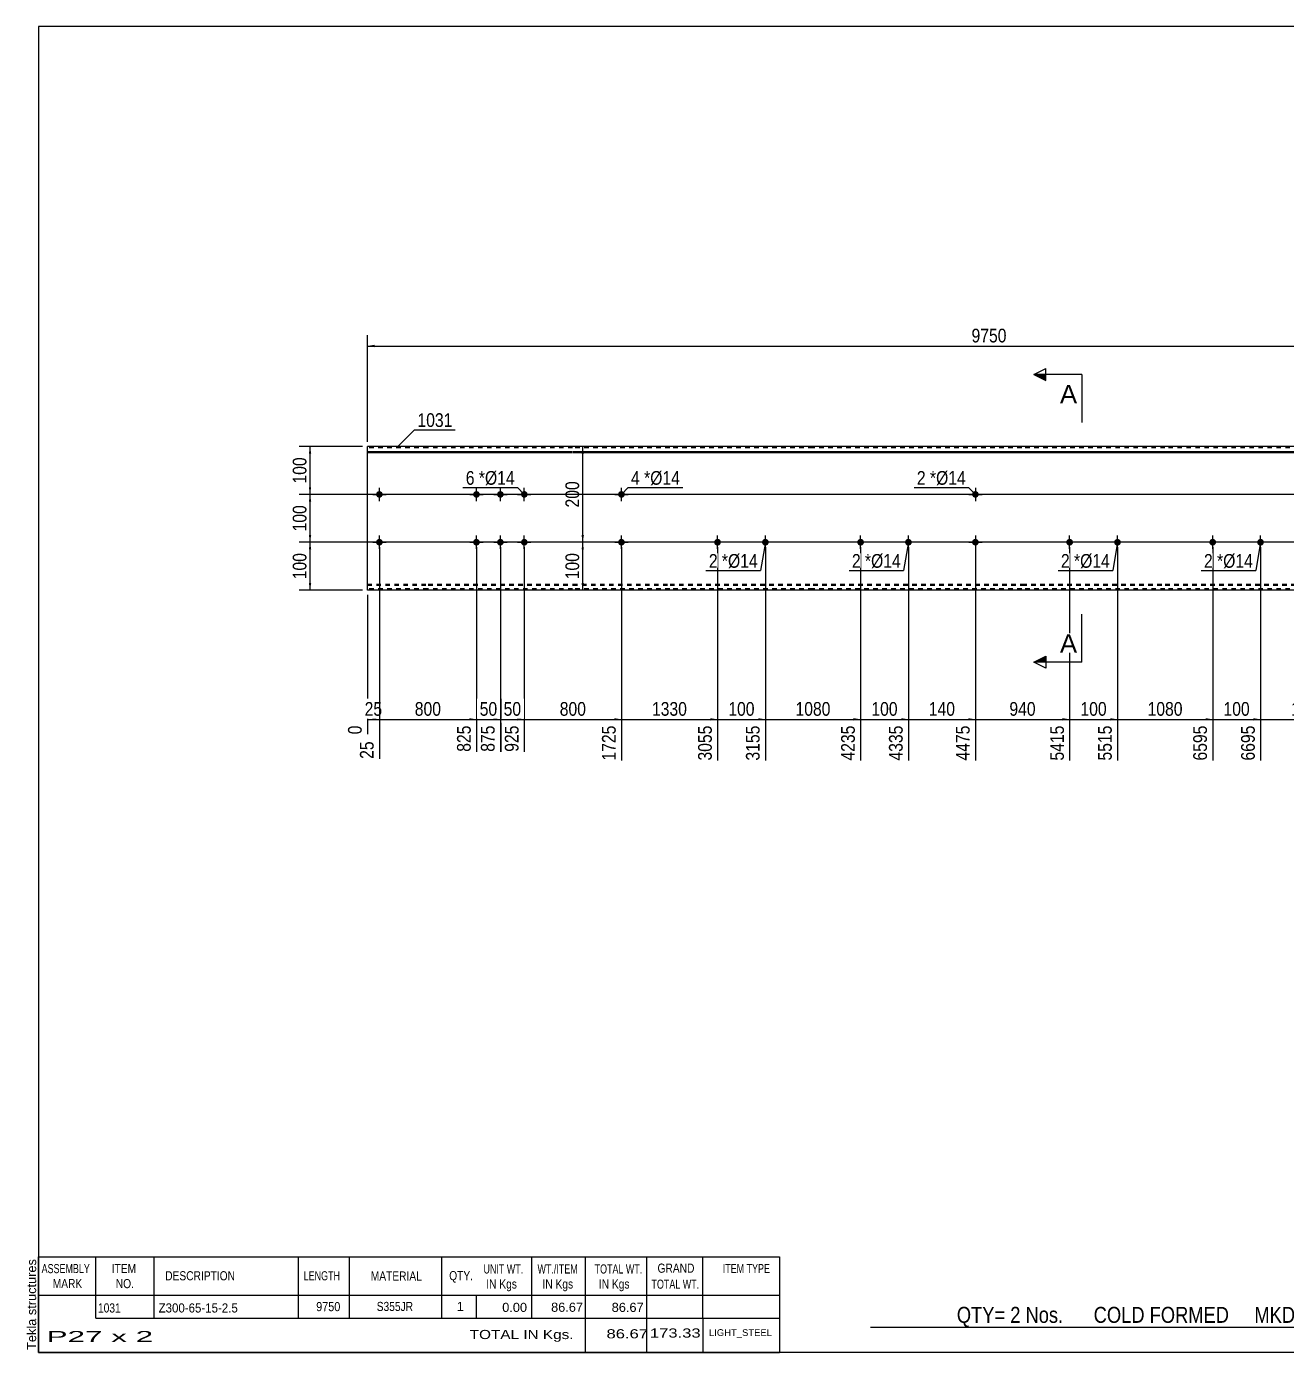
# Model space of a CAD drawing. Header units: millimetres. Extents: x -71 to 331, y -174 to 103.
# Drawn here: x -71.3 to 192.1, y -174.3 to 102.8 of the extents above; entities that cross this region are included whole.
import ezdxf

# ---------------------------------------------------------------- set-up
doc = ezdxf.new("R2010")
doc.units = ezdxf.units.MM
doc.linetypes.add('DXK_LINE_DOT1', pattern=[1.8814, 0.9407, -0.9407])
doc.styles.add('Arial', font='ARIAL.TTF', dxfattribs={"height": 0.2})
doc.styles.add('Arial Narrow', font='ARIALN.TTF', dxfattribs={"height": 0.2})

# ---------------------------------------------------------------- blocks, each defined once
blk = doc.blocks.new('Unknown-629084390-1794')
at = {"color": 5, "linetype": 'Continuous'}
for p, q in [((331.25, 102.75), (-68.75, 102.75)), ((-68.75, 102.75), (-68.75, -174.25)), ((331.25, -174.25), (331.25, 102.75)), ((-68.75, -174.25), (331.25, -174.25))]:
    blk.add_line(p, q, dxfattribs=at)
at = {"color": 174, "linetype": 'Continuous', "style": 'Arial'}
blk.add_text('Tekla structures', height=1.9102, rotation=90, dxfattribs=at).set_placement((-69.25, -173.75))
blk = doc.blocks.new('Bolt-629084390-1223 - 1203')
at = {"linetype": 'Continuous'}
for points in [[(1.8, 5, -1), (3.2, 5, -1)], [(52.39, 5, -1), (53.79, 5, -1)]]:
    blk.add_hatch(color=3, dxfattribs=at).paths.add_polyline_path(points)
at = {"color": 3, "linetype": 'Continuous'}
for p, q in [((2.5, 3.6), (2.5, 6.4)), ((53.09, 3.6), (53.09, 6.4)), ((1.1, 5), (3.9, 5)), ((51.69, 5), (54.49, 5))]:
    blk.add_line(p, q, dxfattribs=at)
blk = doc.blocks.new('Part-629084390-1218 - 1203')
at = {"color": 2, "linetype": 'Continuous'}
for p, q in [((0, -15), (0, 15)), ((12.6, 15), (0, 15)), ((0, 13.94), (12.6, 13.94)), ((42.89, 15), (12.7, 15)), ((12.7, 13.94), (42.89, 13.94)), ((63.18, 15), (42.99, 15)), ((42.99, 13.94), (63.18, 13.94)), ((93.08, 15), (63.28, 15)), ((63.28, 13.94), (93.08, 13.94)), ((136.78, 15), (93.18, 15)), ((93.18, 13.94), (136.78, 13.94)), ((166.68, 15), (136.88, 15)), ((136.88, 13.94), (166.68, 13.94)), ((196.58, 15), (166.78, 15)), ((166.78, 13.94), (196.58, 13.94)), ((216.88, 15), (196.68, 15)), ((196.68, 13.94), (216.88, 13.94)), ((247.17, 15), (216.98, 15)), ((216.98, 13.94), (247.17, 13.94)), ((259.87, 15), (247.27, 15)), ((247.27, 13.94), (259.87, 13.94)), ((259.87, 15), (259.87, -15)), ((0, 13.76), (12.6, 13.76)), ((12.7, 13.76), (42.89, 13.76)), ((42.99, 13.76), (63.18, 13.76)), ((63.28, 13.76), (93.08, 13.76)), ((93.18, 13.76), (136.78, 13.76)), ((136.88, 13.76), (166.68, 13.76)), ((166.78, 13.76), (196.58, 13.76)), ((196.68, 13.76), (216.88, 13.76)), ((216.98, 13.76), (247.17, 13.76)), ((247.27, 13.76), (259.87, 13.76)), ((12.6, -15), (0, -15)), ((42.89, -15), (12.7, -15)), ((63.18, -15), (42.99, -15)), ((93.08, -15), (63.28, -15)), ((136.78, -15), (93.18, -15)), ((166.68, -15), (136.88, -15)), ((196.58, -15), (166.78, -15)), ((216.88, -15), (196.68, -15)), ((247.17, -15), (216.98, -15)), ((259.87, -15), (247.27, -15))]:
    blk.add_line(p, q, dxfattribs=at)
at = {"color": 7, "linetype": 'DXK_LINE_DOT1'}
for p, q in [((12.6, 14.75), (0, 14.75)), ((42.89, 14.75), (12.7, 14.75)), ((63.18, 14.75), (42.99, 14.75)), ((93.08, 14.75), (63.28, 14.75)), ((136.78, 14.75), (93.18, 14.75)), ((166.68, 14.75), (136.88, 14.75)), ((196.58, 14.75), (166.78, 14.75)), ((216.88, 14.75), (196.68, 14.75)), ((247.17, 14.75), (216.98, 14.75)), ((259.87, 14.75), (247.27, 14.75)), ((0, -13.76), (12.6, -13.76)), ((12.7, -13.76), (42.89, -13.76)), ((42.99, -13.76), (63.18, -13.76)), ((63.28, -13.76), (93.08, -13.76)), ((93.18, -13.76), (136.78, -13.76)), ((136.88, -13.76), (166.68, -13.76)), ((166.78, -13.76), (196.58, -13.76)), ((196.68, -13.76), (216.88, -13.76)), ((216.98, -13.76), (247.17, -13.76)), ((247.27, -13.76), (259.87, -13.76)), ((0, -13.94), (12.6, -13.94)), ((12.6, -14.75), (0, -14.75)), ((12.7, -13.94), (42.89, -13.94)), ((42.89, -14.75), (12.7, -14.75)), ((42.99, -13.94), (63.18, -13.94)), ((63.18, -14.75), (42.99, -14.75)), ((63.28, -13.94), (93.08, -13.94)), ((93.08, -14.75), (63.28, -14.75)), ((93.18, -13.94), (136.78, -13.94)), ((136.78, -14.75), (93.18, -14.75)), ((136.88, -13.94), (166.68, -13.94)), ((166.68, -14.75), (136.88, -14.75)), ((166.78, -13.94), (196.58, -13.94)), ((196.58, -14.75), (166.78, -14.75)), ((196.68, -13.94), (216.88, -13.94)), ((216.88, -14.75), (196.68, -14.75)), ((216.98, -13.94), (247.17, -13.94)), ((247.17, -14.75), (216.98, -14.75)), ((247.27, -13.94), (259.87, -13.94)), ((259.87, -14.75), (247.27, -14.75))]:
    blk.add_line(p, q, dxfattribs=at)
blk = doc.blocks.new('Bolt-629084390-1222 - 1203')
at = {"linetype": 'Continuous'}
for points in [[(1.8, -5, -1), (3.2, -5, -1)], [(52.39, -5, -1), (53.79, -5, -1)]]:
    blk.add_hatch(color=3, dxfattribs=at).paths.add_polyline_path(points)
at = {"color": 3, "linetype": 'Continuous'}
for p, q in [((1.1, -5), (3.9, -5)), ((2.5, -6.4), (2.5, -3.6)), ((51.69, -5), (54.49, -5)), ((53.09, -6.4), (53.09, -3.6))]:
    blk.add_line(p, q, dxfattribs=at)
blk = doc.blocks.new('Bolt-629084390-1224 - 1203')
at = {"linetype": 'Continuous'}
for points in [[(22.09, 5, -1), (23.49, 5, -1)], [(27.09, 5, -1), (28.49, 5, -1)], [(32.09, 5, -1), (33.49, 5, -1)], [(22.09, -5, -1), (23.49, -5, -1)], [(27.09, -5, -1), (28.49, -5, -1)], [(32.09, -5, -1), (33.49, -5, -1)]]:
    blk.add_hatch(color=3, dxfattribs=at).paths.add_polyline_path(points)
at = {"color": 3, "linetype": 'Continuous'}
for p, q in [((22.79, 3.6), (22.79, 6.4)), ((27.79, 3.6), (27.79, 6.4)), ((32.79, 3.6), (32.79, 6.4)), ((21.39, 5), (24.19, 5)), ((26.39, 5), (29.19, 5)), ((31.39, 5), (34.19, 5)), ((21.39, -5), (24.19, -5)), ((22.79, -6.4), (22.79, -3.6)), ((26.39, -5), (29.19, -5)), ((27.79, -6.4), (27.79, -3.6)), ((31.39, -5), (34.19, -5)), ((32.79, -6.4), (32.79, -3.6))]:
    blk.add_line(p, q, dxfattribs=at)
blk = doc.blocks.new('Bolt-629084390-1225 - 1203')
at = {"linetype": 'Continuous'}
for points in [[(127.78, 5, -1), (126.38, 5, -1)], [(127.78, -5, -1), (126.38, -5, -1)]]:
    blk.add_hatch(color=3, dxfattribs=at).paths.add_polyline_path(points)
at = {"color": 3, "linetype": 'Continuous'}
for p, q in [((127.08, 6.4), (127.08, 3.6)), ((125.68, 5), (128.48, 5)), ((125.68, -5), (128.48, -5)), ((127.08, -3.6), (127.08, -6.4))]:
    blk.add_line(p, q, dxfattribs=at)
blk = doc.blocks.new('Bolt-629084390-1226 - 1203')
at = {"linetype": 'Continuous'}
for points in [[(73.18, -4.3), (73.33, -4.32), (73.47, -4.36), (73.6, -4.43), (73.71, -4.53), (73.79, -4.65), (73.85, -4.78), (73.88, -4.93), (73.88, -5.07), (73.85, -5.22), (73.79, -5.35), (73.71, -5.47), (73.6, -5.57), (73.47, -5.64), (73.33, -5.68), (73.18, -5.7), (73.04, -5.68), (72.9, -5.64), (72.77, -5.57), (72.66, -5.47), (72.58, -5.35), (72.52, -5.22), (72.49, -5.07), (72.49, -4.93), (72.52, -4.78), (72.58, -4.65), (72.66, -4.53), (72.77, -4.43), (72.9, -4.36), (73.04, -4.32)], [(83.18, -4.3), (83.33, -4.32), (83.47, -4.36), (83.6, -4.43), (83.71, -4.53), (83.79, -4.65), (83.85, -4.78), (83.88, -4.93), (83.88, -5.07), (83.85, -5.22), (83.79, -5.35), (83.71, -5.47), (83.6, -5.57), (83.47, -5.64), (83.33, -5.68), (83.18, -5.7), (83.04, -5.68), (82.9, -5.64), (82.77, -5.57), (82.66, -5.47), (82.58, -5.35), (82.52, -5.22), (82.49, -5.07), (82.49, -4.93), (82.52, -4.78), (82.58, -4.65), (82.66, -4.53), (82.77, -4.43), (82.9, -4.36), (83.04, -4.32)]]:
    blk.add_hatch(color=3, dxfattribs=at).paths.add_polyline_path(points)
at = {"color": 3, "linetype": 'Continuous'}
for p, q in [((74.58, -5), (71.78, -5)), ((73.18, -6.4), (73.18, -3.6)), ((84.58, -5), (81.78, -5)), ((83.18, -6.4), (83.18, -3.6))]:
    blk.add_line(p, q, dxfattribs=at)
blk = doc.blocks.new('Bolt-629084390-1227 - 1203')
at = {"linetype": 'Continuous'}
for points in [[(103.08, -4.3), (103.23, -4.32), (103.37, -4.36), (103.5, -4.43), (103.61, -4.53), (103.69, -4.65), (103.75, -4.78), (103.78, -4.93), (103.78, -5.07), (103.75, -5.22), (103.69, -5.35), (103.61, -5.47), (103.5, -5.57), (103.37, -5.64), (103.23, -5.68), (103.08, -5.7), (102.94, -5.68), (102.8, -5.64), (102.67, -5.57), (102.56, -5.47), (102.48, -5.35), (102.42, -5.22), (102.39, -5.07), (102.39, -4.93), (102.42, -4.78), (102.48, -4.65), (102.56, -4.53), (102.67, -4.43), (102.8, -4.36), (102.94, -4.32)], [(113.08, -4.3), (113.23, -4.32), (113.37, -4.36), (113.5, -4.43), (113.61, -4.53), (113.69, -4.65), (113.75, -4.78), (113.78, -4.93), (113.78, -5.07), (113.75, -5.22), (113.69, -5.35), (113.61, -5.47), (113.5, -5.57), (113.37, -5.64), (113.23, -5.68), (113.08, -5.7), (112.94, -5.68), (112.8, -5.64), (112.67, -5.57), (112.56, -5.47), (112.48, -5.35), (112.42, -5.22), (112.39, -5.07), (112.39, -4.93), (112.42, -4.78), (112.48, -4.65), (112.56, -4.53), (112.67, -4.43), (112.8, -4.36), (112.94, -4.32)]]:
    blk.add_hatch(color=3, dxfattribs=at).paths.add_polyline_path(points)
at = {"color": 3, "linetype": 'Continuous'}
for p, q in [((104.48, -5), (101.68, -5)), ((103.08, -6.4), (103.08, -3.6)), ((114.48, -5), (111.68, -5)), ((113.08, -6.4), (113.08, -3.6))]:
    blk.add_line(p, q, dxfattribs=at)
blk = doc.blocks.new('Bolt-629084390-1228 - 1203')
at = {"linetype": 'Continuous'}
for points in [[(146.78, -4.3), (146.93, -4.32), (147.07, -4.36), (147.2, -4.43), (147.3, -4.53), (147.39, -4.65), (147.45, -4.78), (147.48, -4.93), (147.48, -5.07), (147.45, -5.22), (147.39, -5.35), (147.3, -5.47), (147.2, -5.57), (147.07, -5.64), (146.93, -5.68), (146.78, -5.7), (146.64, -5.68), (146.5, -5.64), (146.37, -5.57), (146.26, -5.47), (146.18, -5.35), (146.12, -5.22), (146.09, -5.07), (146.09, -4.93), (146.12, -4.78), (146.18, -4.65), (146.26, -4.53), (146.37, -4.43), (146.5, -4.36), (146.64, -4.32)], [(156.78, -4.3), (156.93, -4.32), (157.07, -4.36), (157.2, -4.43), (157.3, -4.53), (157.39, -4.65), (157.45, -4.78), (157.48, -4.93), (157.48, -5.07), (157.45, -5.22), (157.39, -5.35), (157.3, -5.47), (157.2, -5.57), (157.07, -5.64), (156.93, -5.68), (156.78, -5.7), (156.64, -5.68), (156.5, -5.64), (156.37, -5.57), (156.26, -5.47), (156.18, -5.35), (156.12, -5.22), (156.09, -5.07), (156.09, -4.93), (156.12, -4.78), (156.18, -4.65), (156.26, -4.53), (156.37, -4.43), (156.5, -4.36), (156.64, -4.32)]]:
    blk.add_hatch(color=3, dxfattribs=at).paths.add_polyline_path(points)
at = {"color": 3, "linetype": 'Continuous'}
for p, q in [((148.18, -5), (145.38, -5)), ((146.78, -6.4), (146.78, -3.6)), ((158.18, -5), (155.38, -5)), ((156.78, -6.4), (156.78, -3.6))]:
    blk.add_line(p, q, dxfattribs=at)
blk = doc.blocks.new('Bolt-629084390-1229 - 1203')
at = {"linetype": 'Continuous'}
for points in [[(176.68, -4.3), (176.83, -4.32), (176.97, -4.36), (177.1, -4.43), (177.2, -4.53), (177.29, -4.65), (177.35, -4.78), (177.38, -4.93), (177.38, -5.07), (177.35, -5.22), (177.29, -5.35), (177.2, -5.47), (177.1, -5.57), (176.97, -5.64), (176.83, -5.68), (176.68, -5.7), (176.54, -5.68), (176.4, -5.64), (176.27, -5.57), (176.16, -5.47), (176.08, -5.35), (176.02, -5.22), (175.99, -5.07), (175.99, -4.93), (176.02, -4.78), (176.08, -4.65), (176.16, -4.53), (176.27, -4.43), (176.4, -4.36), (176.54, -4.32)], [(186.68, -4.3), (186.83, -4.32), (186.97, -4.36), (187.1, -4.43), (187.2, -4.53), (187.29, -4.65), (187.35, -4.78), (187.38, -4.93), (187.38, -5.07), (187.35, -5.22), (187.29, -5.35), (187.2, -5.47), (187.1, -5.57), (186.97, -5.64), (186.83, -5.68), (186.68, -5.7), (186.54, -5.68), (186.4, -5.64), (186.27, -5.57), (186.16, -5.47), (186.08, -5.35), (186.02, -5.22), (185.99, -5.07), (185.99, -4.93), (186.02, -4.78), (186.08, -4.65), (186.16, -4.53), (186.27, -4.43), (186.4, -4.36), (186.54, -4.32)]]:
    blk.add_hatch(color=3, dxfattribs=at).paths.add_polyline_path(points)
at = {"color": 3, "linetype": 'Continuous'}
for p, q in [((178.08, -5), (175.28, -5)), ((176.68, -6.4), (176.68, -3.6)), ((188.08, -5), (185.28, -5)), ((186.68, -6.4), (186.68, -3.6))]:
    blk.add_line(p, q, dxfattribs=at)
blk = doc.blocks.new('StraightDimension-629084390-1279 - 1203')
at = {"linetype": 'Continuous'}
blk.add_hatch(color=7, dxfattribs=at).paths.add_polyline_path([(51.59, -41.75), (53.09, -42), (51.59, -42.25)])
at = {"color": 7, "linetype": 'Continuous'}
for p, q in [((32.79, -6), (32.79, -48.78)), ((53.09, -6), (53.09, -50.61)), ((32.79, -42), (53.09, -42))]:
    blk.add_line(p, q, dxfattribs=at)
at = {"color": 0}
blk.add_wipeout([(46.28, -41.85), (46.28, -37.65), (39.6, -37.65), (39.6, -41.85)], dxfattribs=at)
at = {"color": 0, "linetype": 'Continuous'}
blk.add_wipeout([(52.49, -42.7), (48.29, -42.7), (48.29, -51.21), (52.49, -51.21)], dxfattribs=at)
at = {"color": 3, "style": 'Arial Narrow'}
blk.add_text('800', height=2.863, dxfattribs=at).set_placement((40.2, -41.25))
at = {"color": 3, "linetype": 'Continuous', "style": 'Arial Narrow'}
blk.add_text('1725', height=2.863, rotation=90.0002, dxfattribs=at).set_placement((51.89, -50.61))
blk = doc.blocks.new('StraightDimension-629084390-1353 - 1203')
at = {"linetype": 'Continuous'}
for points in [[(44.75, 13.5), (45, 15), (45.25, 13.5)], [(45.25, -3.5), (45, -5), (44.75, -3.5)]]:
    blk.add_hatch(color=7, dxfattribs=at).paths.add_polyline_path(points)
at = {"color": 7, "linetype": 'Continuous'}
for p, q in [((72.18, 15), (42.75, 15)), ((45, -5), (45, 15)), ((175.68, -5), (42.75, -5))]:
    blk.add_line(p, q, dxfattribs=at)
at = {"color": 0}
blk.add_wipeout([(44.85, 8.34), (40.65, 8.34), (40.65, 1.66), (44.85, 1.66)], dxfattribs=at)
at = {"color": 3, "style": 'Arial Narrow'}
blk.add_text('200', height=2.863, rotation=90.0002, dxfattribs=at).set_placement((44.25, 2.26))
blk = doc.blocks.new('StraightDimension-629084390-1283 - 1203')
at = {"linetype": 'Continuous'}
blk.add_hatch(color=7, dxfattribs=at).paths.add_polyline_path([(1, -41.75), (2.5, -42), (1, -42.25)])
at = {"color": 7, "linetype": 'Continuous'}
for p, q in [((2.5, -6), (2.5, -50.26)), ((0, -16), (0, -45.13)), ((0, -42), (2.5, -42))]:
    blk.add_line(p, q, dxfattribs=at)
at = {"color": 0}
blk.add_wipeout([(3.68, -41.85), (3.68, -37.65), (-1.18, -37.65), (-1.18, -41.85)], dxfattribs=at)
at = {"color": 0, "linetype": 'Continuous'}
blk.add_wipeout([(1.9, -46), (-2.3, -46), (-2.3, -50.86), (1.9, -50.86)], dxfattribs=at)
at = {"color": 3, "style": 'Arial Narrow'}
blk.add_text('25', height=2.863, dxfattribs=at).set_placement((-0.58, -41.25))
at = {"color": 0, "linetype": 'Continuous'}
blk.add_wipeout([(-0.6, -42.7), (-4.8, -42.7), (-4.8, -45.73), (-0.6, -45.73)], dxfattribs=at)
at = {"color": 3, "linetype": 'Continuous', "style": 'Arial Narrow'}
for s, height, p in [('0', 2.86, (-1.2, -45.13)), ('25', 2.863, (1.3, -50.26))]:
    blk.add_text(s, height=height, rotation=90.0002, dxfattribs=at).set_placement(p)
blk = doc.blocks.new('StraightDimension-629084390-1367 - 1203')
at = {"linetype": 'Continuous'}
for points in [[(-12.25, 13.5), (-12, 15), (-11.75, 13.5)], [(-11.75, 6.5), (-12, 5), (-12.25, 6.5)]]:
    blk.add_hatch(color=7, dxfattribs=at).paths.add_polyline_path(points)
at = {"color": 7, "linetype": 'Continuous'}
for p, q in [((-1, 15), (-14.25, 15)), ((-12, 5), (-12, 15)), ((205.78, 5), (-14.25, 5))]:
    blk.add_line(p, q, dxfattribs=at)
at = {"color": 0}
blk.add_wipeout([(-12.15, 13.34), (-16.35, 13.34), (-16.35, 6.66), (-12.15, 6.66)], dxfattribs=at)
at = {"color": 3, "style": 'Arial Narrow'}
blk.add_text('100', height=2.863, rotation=90.0002, dxfattribs=at).set_placement((-12.75, 7.26))
blk = doc.blocks.new('StraightDimension-629084390-1282 - 1203')
at = {"linetype": 'Continuous'}
blk.add_hatch(color=7, dxfattribs=at).paths.add_polyline_path([(21.29, -41.75), (22.79, -42), (21.29, -42.25)])
at = {"color": 7, "linetype": 'Continuous'}
for p, q in [((2.5, -6), (2.5, -50.26)), ((22.79, -6), (22.79, -48.78)), ((2.5, -42), (22.79, -42))]:
    blk.add_line(p, q, dxfattribs=at)
at = {"color": 0}
blk.add_wipeout([(15.99, -41.85), (15.99, -37.65), (9.3, -37.65), (9.3, -41.85)], dxfattribs=at)
at = {"color": 0, "linetype": 'Continuous'}
blk.add_wipeout([(22.19, -42.7), (17.99, -42.7), (17.99, -49.38), (22.19, -49.38)], dxfattribs=at)
at = {"color": 3, "style": 'Arial Narrow'}
blk.add_text('800', height=2.863, dxfattribs=at).set_placement((9.9, -41.25))
at = {"color": 3, "linetype": 'Continuous', "style": 'Arial Narrow'}
blk.add_text('825', height=2.863, rotation=90.0002, dxfattribs=at).set_placement((21.59, -48.78))
blk = doc.blocks.new('StraightDimension-629084390-1280 - 1203')
at = {"linetype": 'Continuous'}
blk.add_hatch(color=7, dxfattribs=at).paths.add_polyline_path([(31.29, -41.75), (32.79, -42), (31.29, -42.25)])
at = {"color": 7, "linetype": 'Continuous'}
for p, q in [((27.79, -6), (27.79, -48.78)), ((32.79, -6), (32.79, -48.78)), ((27.79, -42), (32.79, -42))]:
    blk.add_line(p, q, dxfattribs=at)
at = {"color": 0}
blk.add_wipeout([(32.72, -41.85), (32.72, -37.65), (27.87, -37.65), (27.87, -41.85)], dxfattribs=at)
at = {"color": 3, "style": 'Arial Narrow'}
blk.add_text('50', height=2.863, dxfattribs=at).set_placement((28.47, -41.25))
at = {"color": 0, "linetype": 'Continuous'}
blk.add_wipeout([(32.19, -42.7), (27.99, -42.7), (27.99, -49.38), (32.19, -49.38)], dxfattribs=at)
at = {"color": 3, "linetype": 'Continuous', "style": 'Arial Narrow'}
blk.add_text('925', height=2.863, rotation=90.0002, dxfattribs=at).set_placement((31.59, -48.78))
blk = doc.blocks.new('StraightDimension-629084390-1269 - 1203')
at = {"linetype": 'Continuous'}
blk.add_hatch(color=7, dxfattribs=at).paths.add_polyline_path([(205.28, -41.75), (206.78, -42), (205.28, -42.25)])
at = {"color": 7, "linetype": 'Continuous'}
for p, q in [((186.68, -6), (186.68, -50.61)), ((206.78, -6), (206.78, -50.61)), ((186.68, -42), (206.78, -42))]:
    blk.add_line(p, q, dxfattribs=at)
at = {"color": 0}
blk.add_wipeout([(200.99, -41.85), (200.99, -37.65), (192.48, -37.65), (192.48, -41.85)], dxfattribs=at)
at = {"color": 3, "style": 'Arial Narrow'}
blk.add_text('1330', height=2.863, dxfattribs=at).set_placement((193.08, -41.25))
at = {"color": 0, "linetype": 'Continuous'}
blk.add_wipeout([(206.18, -42.7), (201.98, -42.7), (201.98, -51.21), (206.18, -51.21)], dxfattribs=at)
at = {"color": 3, "linetype": 'Continuous', "style": 'Arial Narrow'}
blk.add_text('8025', height=2.863, rotation=90.0002, dxfattribs=at).set_placement((205.58, -50.61))
blk = doc.blocks.new('StraightDimension-629084390-1281 - 1203')
at = {"linetype": 'Continuous'}
blk.add_hatch(color=7, dxfattribs=at).paths.add_polyline_path([(26.29, -41.75), (27.79, -42), (26.29, -42.25)])
at = {"color": 7, "linetype": 'Continuous'}
for p, q in [((22.79, -6), (22.79, -48.78)), ((27.79, -6), (27.79, -48.78)), ((22.79, -42), (27.79, -42))]:
    blk.add_line(p, q, dxfattribs=at)
at = {"color": 0}
blk.add_wipeout([(27.72, -41.85), (27.72, -37.65), (22.87, -37.65), (22.87, -41.85)], dxfattribs=at)
at = {"color": 3, "style": 'Arial Narrow'}
blk.add_text('50', height=2.863, dxfattribs=at).set_placement((23.47, -41.25))
at = {"color": 0, "linetype": 'Continuous'}
blk.add_wipeout([(27.19, -42.7), (22.99, -42.7), (22.99, -49.38), (27.19, -49.38)], dxfattribs=at)
at = {"color": 3, "linetype": 'Continuous', "style": 'Arial Narrow'}
blk.add_text('875', height=2.863, rotation=90.0002, dxfattribs=at).set_placement((26.59, -48.78))
blk = doc.blocks.new('StraightDimension-629084390-1274 - 1203')
at = {"linetype": 'Continuous'}
blk.add_hatch(color=7, dxfattribs=at).paths.add_polyline_path([(125.58, -41.75), (127.08, -42), (125.58, -42.25)])
at = {"color": 7, "linetype": 'Continuous'}
for p, q in [((113.08, -6), (113.08, -50.61)), ((127.08, -6), (127.08, -50.61)), ((113.08, -42), (127.08, -42))]:
    blk.add_line(p, q, dxfattribs=at)
at = {"color": 0}
blk.add_wipeout([(123.43, -41.85), (123.43, -37.65), (116.74, -37.65), (116.74, -41.85)], dxfattribs=at)
at = {"color": 3, "style": 'Arial Narrow'}
blk.add_text('140', height=2.863, dxfattribs=at).set_placement((117.34, -41.25))
at = {"color": 0, "linetype": 'Continuous'}
blk.add_wipeout([(126.48, -42.7), (122.28, -42.7), (122.28, -51.21), (126.48, -51.21)], dxfattribs=at)
at = {"color": 3, "linetype": 'Continuous', "style": 'Arial Narrow'}
blk.add_text('4475', height=2.863, rotation=90.0002, dxfattribs=at).set_placement((125.88, -50.61))
blk = doc.blocks.new('StraightDimension-629084390-1278 - 1203')
at = {"linetype": 'Continuous'}
blk.add_hatch(color=7, dxfattribs=at).paths.add_polyline_path([(71.68, -41.75), (73.18, -42), (71.68, -42.25)])
at = {"color": 7, "linetype": 'Continuous'}
for p, q in [((53.09, -6), (53.09, -50.61)), ((73.18, -6), (73.18, -50.61)), ((53.09, -42), (73.18, -42))]:
    blk.add_line(p, q, dxfattribs=at)
at = {"color": 0}
blk.add_wipeout([(67.39, -41.85), (67.39, -37.65), (58.88, -37.65), (58.88, -41.85)], dxfattribs=at)
at = {"color": 3, "style": 'Arial Narrow'}
blk.add_text('1330', height=2.863, dxfattribs=at).set_placement((59.48, -41.25))
at = {"color": 0, "linetype": 'Continuous'}
blk.add_wipeout([(72.58, -42.7), (68.38, -42.7), (68.38, -51.21), (72.58, -51.21)], dxfattribs=at)
at = {"color": 3, "linetype": 'Continuous', "style": 'Arial Narrow'}
blk.add_text('3055', height=2.863, rotation=90.0002, dxfattribs=at).set_placement((71.98, -50.61))
blk = doc.blocks.new('StraightDimension-629084390-1272 - 1203')
at = {"linetype": 'Continuous'}
blk.add_hatch(color=7, dxfattribs=at).paths.add_polyline_path([(155.28, -41.75), (156.78, -42), (155.28, -42.25)])
at = {"color": 7, "linetype": 'Continuous'}
for p, q in [((146.78, -6), (146.78, -50.61)), ((156.78, -6), (156.78, -50.61)), ((146.78, -42), (156.78, -42))]:
    blk.add_line(p, q, dxfattribs=at)
at = {"color": 0}
blk.add_wipeout([(155.13, -41.85), (155.13, -37.65), (148.44, -37.65), (148.44, -41.85)], dxfattribs=at)
at = {"color": 3, "style": 'Arial Narrow'}
blk.add_text('100', height=2.863, dxfattribs=at).set_placement((149.04, -41.25))
at = {"color": 0, "linetype": 'Continuous'}
blk.add_wipeout([(156.18, -42.7), (151.98, -42.7), (151.98, -51.21), (156.18, -51.21)], dxfattribs=at)
at = {"color": 3, "linetype": 'Continuous', "style": 'Arial Narrow'}
blk.add_text('5515', height=2.863, rotation=90.0002, dxfattribs=at).set_placement((155.58, -50.61))
blk = doc.blocks.new('StraightDimension-629084390-1270 - 1203')
at = {"linetype": 'Continuous'}
blk.add_hatch(color=7, dxfattribs=at).paths.add_polyline_path([(185.18, -41.75), (186.68, -42), (185.18, -42.25)])
at = {"color": 7, "linetype": 'Continuous'}
for p, q in [((176.68, -6), (176.68, -50.61)), ((186.68, -6), (186.68, -50.61)), ((176.68, -42), (186.68, -42))]:
    blk.add_line(p, q, dxfattribs=at)
at = {"color": 0}
blk.add_wipeout([(185.03, -41.85), (185.03, -37.65), (178.34, -37.65), (178.34, -41.85)], dxfattribs=at)
at = {"color": 3, "style": 'Arial Narrow'}
blk.add_text('100', height=2.863, dxfattribs=at).set_placement((178.94, -41.25))
at = {"color": 0, "linetype": 'Continuous'}
blk.add_wipeout([(186.08, -42.7), (181.88, -42.7), (181.88, -51.21), (186.08, -51.21)], dxfattribs=at)
at = {"color": 3, "linetype": 'Continuous', "style": 'Arial Narrow'}
blk.add_text('6695', height=2.863, rotation=90.0002, dxfattribs=at).set_placement((185.48, -50.61))
blk = doc.blocks.new('StraightDimension-629084390-1271 - 1203')
at = {"linetype": 'Continuous'}
blk.add_hatch(color=7, dxfattribs=at).paths.add_polyline_path([(175.18, -41.75), (176.68, -42), (175.18, -42.25)])
at = {"color": 7, "linetype": 'Continuous'}
for p, q in [((156.78, -6), (156.78, -50.61)), ((176.68, -6), (176.68, -50.61)), ((156.78, -42), (176.68, -42))]:
    blk.add_line(p, q, dxfattribs=at)
at = {"color": 0}
blk.add_wipeout([(170.99, -41.85), (170.99, -37.65), (162.48, -37.65), (162.48, -41.85)], dxfattribs=at)
at = {"color": 3, "style": 'Arial Narrow'}
blk.add_text('1080', height=2.863, dxfattribs=at).set_placement((163.08, -41.25))
at = {"color": 0, "linetype": 'Continuous'}
blk.add_wipeout([(176.08, -42.7), (171.88, -42.7), (171.88, -51.21), (176.08, -51.21)], dxfattribs=at)
at = {"color": 3, "linetype": 'Continuous', "style": 'Arial Narrow'}
blk.add_text('6595', height=2.863, rotation=90.0002, dxfattribs=at).set_placement((175.48, -50.61))
blk = doc.blocks.new('StraightDimension-629084390-1273 - 1203')
at = {"linetype": 'Continuous'}
blk.add_hatch(color=7, dxfattribs=at).paths.add_polyline_path([(145.28, -41.75), (146.78, -42), (145.28, -42.25)])
at = {"color": 7, "linetype": 'Continuous'}
for p, q in [((127.08, -6), (127.08, -50.61)), ((146.78, -6), (146.78, -50.61)), ((127.08, -42), (146.78, -42))]:
    blk.add_line(p, q, dxfattribs=at)
at = {"color": 0}
blk.add_wipeout([(140.28, -41.85), (140.28, -37.65), (133.59, -37.65), (133.59, -41.85)], dxfattribs=at)
at = {"color": 0, "linetype": 'Continuous'}
blk.add_wipeout([(146.18, -42.7), (141.98, -42.7), (141.98, -51.21), (146.18, -51.21)], dxfattribs=at)
at = {"color": 3, "style": 'Arial Narrow'}
blk.add_text('940', height=2.863, dxfattribs=at).set_placement((134.19, -41.25))
at = {"color": 3, "linetype": 'Continuous', "style": 'Arial Narrow'}
blk.add_text('5415', height=2.863, rotation=90.0002, dxfattribs=at).set_placement((145.58, -50.61))
blk = doc.blocks.new('StraightDimension-629084390-1275 - 1203')
at = {"linetype": 'Continuous'}
blk.add_hatch(color=7, dxfattribs=at).paths.add_polyline_path([(111.58, -41.75), (113.08, -42), (111.58, -42.25)])
at = {"color": 7, "linetype": 'Continuous'}
for p, q in [((103.08, -6), (103.08, -50.61)), ((113.08, -6), (113.08, -50.61)), ((103.08, -42), (113.08, -42))]:
    blk.add_line(p, q, dxfattribs=at)
at = {"color": 0}
blk.add_wipeout([(111.43, -41.85), (111.43, -37.65), (104.74, -37.65), (104.74, -41.85)], dxfattribs=at)
at = {"color": 3, "style": 'Arial Narrow'}
blk.add_text('100', height=2.863, dxfattribs=at).set_placement((105.34, -41.25))
at = {"color": 0, "linetype": 'Continuous'}
blk.add_wipeout([(112.48, -42.7), (108.28, -42.7), (108.28, -51.21), (112.48, -51.21)], dxfattribs=at)
at = {"color": 3, "linetype": 'Continuous', "style": 'Arial Narrow'}
blk.add_text('4335', height=2.863, rotation=90.0002, dxfattribs=at).set_placement((111.88, -50.61))
blk = doc.blocks.new('StraightDimension-629084390-1276 - 1203')
at = {"linetype": 'Continuous'}
blk.add_hatch(color=7, dxfattribs=at).paths.add_polyline_path([(101.58, -41.75), (103.08, -42), (101.58, -42.25)])
at = {"color": 7, "linetype": 'Continuous'}
for p, q in [((83.18, -6), (83.18, -50.61)), ((103.08, -6), (103.08, -50.61)), ((83.18, -42), (103.08, -42))]:
    blk.add_line(p, q, dxfattribs=at)
at = {"color": 0}
blk.add_wipeout([(97.39, -41.85), (97.39, -37.65), (88.88, -37.65), (88.88, -41.85)], dxfattribs=at)
at = {"color": 3, "style": 'Arial Narrow'}
blk.add_text('1080', height=2.863, dxfattribs=at).set_placement((89.48, -41.25))
at = {"color": 0, "linetype": 'Continuous'}
blk.add_wipeout([(102.48, -42.7), (98.28, -42.7), (98.28, -51.21), (102.48, -51.21)], dxfattribs=at)
at = {"color": 3, "linetype": 'Continuous', "style": 'Arial Narrow'}
blk.add_text('4235', height=2.863, rotation=90.0002, dxfattribs=at).set_placement((101.88, -50.61))
blk = doc.blocks.new('StraightDimension-629084390-1277 - 1203')
at = {"linetype": 'Continuous'}
blk.add_hatch(color=7, dxfattribs=at).paths.add_polyline_path([(81.68, -41.75), (83.18, -42), (81.68, -42.25)])
at = {"color": 7, "linetype": 'Continuous'}
for p, q in [((73.18, -6), (73.18, -50.61)), ((83.18, -6), (83.18, -50.61)), ((73.18, -42), (83.18, -42))]:
    blk.add_line(p, q, dxfattribs=at)
at = {"color": 0}
blk.add_wipeout([(81.53, -41.85), (81.53, -37.65), (74.84, -37.65), (74.84, -41.85)], dxfattribs=at)
at = {"color": 3, "style": 'Arial Narrow'}
blk.add_text('100', height=2.863, dxfattribs=at).set_placement((75.44, -41.25))
at = {"color": 0, "linetype": 'Continuous'}
blk.add_wipeout([(82.58, -42.7), (78.38, -42.7), (78.38, -51.21), (82.58, -51.21)], dxfattribs=at)
at = {"color": 3, "linetype": 'Continuous', "style": 'Arial Narrow'}
blk.add_text('3155', height=2.863, rotation=90.0002, dxfattribs=at).set_placement((81.98, -50.61))
blk = doc.blocks.new('StraightDimension-629084390-1354 - 1203')
at = {"linetype": 'Continuous'}
for points in [[(44.75, -6.5), (45, -5), (45.25, -6.5)], [(45.25, -13.5), (45, -15), (44.75, -13.5)]]:
    blk.add_hatch(color=7, dxfattribs=at).paths.add_polyline_path(points)
at = {"color": 7, "linetype": 'Continuous'}
for p, q in [((175.68, -5), (42.75, -5)), ((45, -15), (45, -5)), ((72.18, -15), (42.75, -15))]:
    blk.add_line(p, q, dxfattribs=at)
at = {"color": 0}
blk.add_wipeout([(44.85, -6.66), (40.65, -6.66), (40.65, -13.34), (44.85, -13.34)], dxfattribs=at)
at = {"color": 3, "style": 'Arial Narrow'}
blk.add_text('100', height=2.863, rotation=90.0002, dxfattribs=at).set_placement((44.25, -12.74))
blk = doc.blocks.new('StraightDimension-629084390-1368 - 1203')
at = {"linetype": 'Continuous'}
for points in [[(-12.25, 3.5), (-12, 5), (-11.75, 3.5)], [(-11.75, -3.5), (-12, -5), (-12.25, -3.5)]]:
    blk.add_hatch(color=7, dxfattribs=at).paths.add_polyline_path(points)
at = {"color": 7, "linetype": 'Continuous'}
for p, q in [((205.78, 5), (-14.25, 5)), ((-12, -5), (-12, 5)), ((205.78, -5), (-14.25, -5))]:
    blk.add_line(p, q, dxfattribs=at)
at = {"color": 0}
blk.add_wipeout([(-12.15, 3.34), (-16.35, 3.34), (-16.35, -3.34), (-12.15, -3.34)], dxfattribs=at)
at = {"color": 3, "style": 'Arial Narrow'}
blk.add_text('100', height=2.863, rotation=90.0002, dxfattribs=at).set_placement((-12.75, -2.74))
blk = doc.blocks.new('StraightDimension-629084390-1369 - 1203')
at = {"linetype": 'Continuous'}
for points in [[(-12.25, -6.5), (-12, -5), (-11.75, -6.5)], [(-11.75, -13.5), (-12, -15), (-12.25, -13.5)]]:
    blk.add_hatch(color=7, dxfattribs=at).paths.add_polyline_path(points)
at = {"color": 7, "linetype": 'Continuous'}
for p, q in [((205.78, -5), (-14.25, -5)), ((-12, -15), (-12, -5)), ((-1, -15), (-14.25, -15))]:
    blk.add_line(p, q, dxfattribs=at)
at = {"color": 0}
blk.add_wipeout([(-12.15, -6.66), (-16.35, -6.66), (-16.35, -13.34), (-12.15, -13.34)], dxfattribs=at)
at = {"color": 3, "style": 'Arial Narrow'}
blk.add_text('100', height=2.863, rotation=90.0002, dxfattribs=at).set_placement((-12.75, -12.74))
blk = doc.blocks.new('StraightDimension-629084390-1387 - 1203')
at = {"linetype": 'Continuous'}
for points in [[(1.5, 35.75), (0, 36), (1.5, 36.25)], [(258.37, 36.25), (259.87, 36), (258.37, 35.75)]]:
    blk.add_hatch(color=7, dxfattribs=at).paths.add_polyline_path(points)
at = {"color": 7, "linetype": 'Continuous'}
for p, q in [((0, 16), (0, 38.25)), ((259.87, 16), (259.87, 38.25)), ((0, 36), (259.87, 36))]:
    blk.add_line(p, q, dxfattribs=at)
at = {"color": 0}
blk.add_wipeout([(134.19, 36.15), (134.19, 40.35), (125.68, 40.35), (125.68, 36.15)], dxfattribs=at)
at = {"color": 3, "style": 'Arial Narrow'}
blk.add_text('9750', height=2.863, dxfattribs=at).set_placement((126.28, 36.75))
blk = doc.blocks.new('CBS_BOM-629084390-1851')
at = {"color": 7, "linetype": 'Continuous'}
for p, q in [((-68.78, -162.28), (-68.78, -154.28)), ((-68.78, -154.28), (86.14, -154.28)), ((-56.78, -162.28), (-56.78, -154.28)), ((-44.59, -162.28), (-44.59, -154.28)), ((-14.43, -162.28), (-14.43, -154.28)), ((-3.75, -162.28), (-3.75, -154.28)), ((15.57, -162.28), (15.57, -154.28)), ((34.37, -162.28), (34.37, -154.28)), ((45.58, -162.28), (45.58, -154.28)), ((58.37, -162.28), (58.37, -154.28)), ((70.12, -162.28), (70.12, -154.28)), ((86.14, -154.29), (86.14, -162.27)), ((-68.78, -162.28), (86.14, -162.28)), ((-68.78, -167.08), (-68.78, -162.28)), ((-56.78, -167.08), (-56.78, -162.28)), ((-44.59, -167.08), (-44.59, -162.28)), ((-14.43, -167.08), (-14.43, -162.28)), ((-3.75, -167.08), (-3.75, -162.28)), ((15.57, -167.08), (15.57, -162.28)), ((22.83, -167.08), (22.83, -162.28)), ((34.37, -167.08), (34.37, -162.28)), ((45.58, -167.08), (45.58, -162.28)), ((58.37, -167.08), (58.37, -162.28)), ((70.14, -167.08), (70.14, -162.28)), ((86.14, -162.28), (86.14, -167.08)), ((-68.78, -174.28), (-68.78, -167.1)), ((-56.78, -167.08), (86.14, -167.08)), ((45.58, -174.28), (45.58, -167.1)), ((58.37, -174.28), (58.37, -167.1)), ((70.18, -174.28), (70.18, -167.1)), ((86.14, -167.08), (86.14, -174.28)), ((-68.78, -174.28), (86.14, -174.28))]:
    blk.add_line(p, q, dxfattribs=at)
at = {"color": 3, "linetype": 'Continuous', "style": 'Arial'}
for s, height, width, p in [('ASSEMBLY', 1.91, 0.7, (-68.1, -157.71)), ('ITEM', 1.91, 0.8, (-53.45, -157.71)), ('DESCRIPTION', 1.9102, 0.8, (-42.27, -159.21)), ('LENGTH', 1.91, 0.7, (-13.32, -159.21)), ('MATERIAL', 1.91, 0.8, (0.7, -159.26)), ('QTY.', 1.91, 0.8, (17.09, -159.18)), ('UNIT WT.', 1.91, 0.7, (24.26, -157.78)), ('WT./ITEM', 1.91, 0.7, (35.55, -157.78)), ('TOTAL WT.', 1.91, 0.7, (47.49, -157.78)), ('GRAND', 1.91, 0.8, (60.64, -157.62)), ('ITEM TYPE', 1.91, 0.7, (74.28, -157.7)), ('MARK', 1.91, 0.8, (-65.78, -160.84)), ('NO.', 1.91, 0.8, (-52.6, -160.84)), ('IN Kgs', 1.91, 0.8, (24.84, -160.92)), ('IN Kgs', 1.91, 0.8, (36.59, -160.92)), ('IN Kgs', 1.91, 0.8, (48.38, -160.92)), ('TOTAL WT.', 1.91, 0.7, (59.38, -160.96))]:
    blk.add_text(s, height=height, dxfattribs=dict(at, width=width)).set_placement(p)
at = {"color": 7, "linetype": 'Continuous', "style": 'Arial'}
for s, height, width, p in [('1031', 1.91, 0.8, (-56.32, -165.93)), ('Z300-65-15-2.5', 1.9102, 0.9, (-43.65, -165.93)), ('9750', 1.91, 0.85, (-10.71, -165.65)), ('S355JR', 1.91, 0.8, (1.94, -165.62))]:
    blk.add_text(s, height=height, dxfattribs=dict(at, width=width)).set_placement(p)
for s, p in [('1', (18.66, -165.62)), ('0.00', (28.17, -165.81)), ('86.67', (38.39, -165.78)), ('86.67', (51.06, -165.81))]:
    blk.add_text(s, height=1.91, dxfattribs=at).set_placement(p)
at = {"color": 6, "linetype": 'Continuous', "style": 'Arial'}
for s, height, width, p in [('P27 x 2', 2.292, 2.05, (-67.06, -172.09)), ('TOTAL IN Kgs.', 1.9102, 1.2, (21.38, -171.48)), ('86.67', 1.91, 1.3, (49.97, -171.33)), ('173.33', 1.91, 1.3, (59.04, -171.17))]:
    blk.add_text(s, height=height, dxfattribs=dict(at, width=width)).set_placement(p)
blk.add_text('LIGHT_STEEL', height=1.4135, dxfattribs=at).set_placement((71.39, -170.83))
blk = doc.blocks.new('CBS_CALLOFF-629084390-1852')
at = {"color": 7, "linetype": 'Continuous'}
blk.add_line((105.13, -168.98), (221.36, -169), dxfattribs=at)
at = {"color": 3, "linetype": 'Continuous', "style": 'Arial Narrow'}
blk.add_text('QTY= 2 Nos.      COLD FORMED     MKD : P27', height=3.3405, dxfattribs=at).set_placement((123.2, -168.09))
blk = doc.blocks.new('Mark-629084390-1412 - 1203')
at = {"color": 0}
blk.add_wipeout([(73.19, -10.33), (73.19, -7.33), (71.37, -7.33), (71.37, -10.33)], dxfattribs=at)
blk.add_wipeout([(73.19, -10.33), (73.19, -7.33), (71.37, -7.33), (71.37, -10.33)], dxfattribs=at)
blk.add_wipeout([(75.37, -10.33), (75.37, -7.33), (74.09, -7.33), (74.09, -10.33)], dxfattribs=at)
blk.add_wipeout([(75.37, -10.33), (75.37, -7.33), (74.09, -7.33), (74.09, -10.33)], dxfattribs=at)
at = {"color": 3, "style": 'Arial Narrow'}
blk.add_text('2', height=2.86, dxfattribs=at).set_placement((71.37, -10.33))
at = {"color": 0}
blk.add_wipeout([(81.58, -10.33), (81.58, -7.33), (75.37, -7.33), (75.37, -10.33)], dxfattribs=at)
blk.add_wipeout([(81.58, -10.33), (81.58, -7.33), (75.37, -7.33), (75.37, -10.33)], dxfattribs=at)
at = {"color": 7, "linetype": 'Continuous'}
for p in [(83.18, -5), (70.77, -10.93)]:
    blk.add_line(p, (82.18, -10.93), dxfattribs=at)
at = {"color": 3, "style": 'Arial Narrow'}
for s, height, p in [('*', 2.86, (74.09, -10.33)), ('Ø14', 2.863, (75.37, -10.33))]:
    blk.add_text(s, height=height, dxfattribs=at).set_placement(p)
blk = doc.blocks.new('Mark-629084390-1411 - 1203')
at = {"color": 0}
blk.add_wipeout([(116.68, 7.01), (116.68, 10.01), (114.85, 10.01), (114.85, 7.01)], dxfattribs=at)
blk.add_wipeout([(116.68, 7.01), (116.68, 10.01), (114.85, 10.01), (114.85, 7.01)], dxfattribs=at)
blk.add_wipeout([(118.86, 7.01), (118.86, 10.01), (117.58, 10.01), (117.58, 7.01)], dxfattribs=at)
blk.add_wipeout([(118.86, 7.01), (118.86, 10.01), (117.58, 10.01), (117.58, 7.01)], dxfattribs=at)
at = {"color": 3, "style": 'Arial Narrow'}
blk.add_text('2', height=2.86, dxfattribs=at).set_placement((114.85, 7.01))
at = {"color": 0}
blk.add_wipeout([(125.07, 7.01), (125.07, 10.01), (118.86, 10.01), (118.86, 7.01)], dxfattribs=at)
blk.add_wipeout([(125.07, 7.01), (125.07, 10.01), (118.86, 10.01), (118.86, 7.01)], dxfattribs=at)
at = {"color": 7, "linetype": 'Continuous'}
for p in [(114.25, 6.41), (127.08, 5)]:
    blk.add_line(p, (125.67, 6.41), dxfattribs=at)
at = {"color": 3, "style": 'Arial Narrow'}
for s, height, p in [('*', 2.86, (117.58, 7.01)), ('Ø14', 2.863, (118.86, 7.01))]:
    blk.add_text(s, height=height, dxfattribs=at).set_placement(p)
blk = doc.blocks.new('MarkSet-629084390-1406 - 1203')
at = {"color": 0}
blk.add_wipeout([(56.93, 7.01), (56.93, 10.01), (55.1, 10.01), (55.1, 7.01)], dxfattribs=at)
blk.add_wipeout([(56.93, 7.01), (56.93, 10.01), (55.1, 10.01), (55.1, 7.01)], dxfattribs=at)
at = {"color": 7, "linetype": 'Continuous'}
blk.add_line((53.09, 5), (54.5, 6.41), dxfattribs=at)
at = {"color": 0}
blk.add_wipeout([(59.11, 7.01), (59.11, 10.01), (57.83, 10.01), (57.83, 7.01)], dxfattribs=at)
blk.add_wipeout([(59.11, 7.01), (59.11, 10.01), (57.83, 10.01), (57.83, 7.01)], dxfattribs=at)
at = {"color": 3, "style": 'Arial Narrow'}
blk.add_text('4', height=2.86, dxfattribs=at).set_placement((55.1, 7.01))
at = {"color": 0}
blk.add_wipeout([(65.32, 7.01), (65.32, 10.01), (59.11, 10.01), (59.11, 7.01)], dxfattribs=at)
blk.add_wipeout([(65.32, 7.01), (65.32, 10.01), (59.11, 10.01), (59.11, 7.01)], dxfattribs=at)
at = {"color": 7, "linetype": 'Continuous'}
blk.add_line((54.5, 6.41), (65.92, 6.41), dxfattribs=at)
at = {"color": 3, "style": 'Arial Narrow'}
for s, height, p in [('*', 2.86, (57.83, 7.01)), ('Ø14', 2.863, (59.11, 7.01))]:
    blk.add_text(s, height=height, dxfattribs=at).set_placement(p)
blk = doc.blocks.new('Mark-629084390-1410 - 1203')
at = {"color": 0}
blk.add_wipeout([(22.39, 7.01), (22.39, 10.01), (20.56, 10.01), (20.56, 7.01)], dxfattribs=at)
blk.add_wipeout([(22.39, 7.01), (22.39, 10.01), (20.56, 10.01), (20.56, 7.01)], dxfattribs=at)
blk.add_wipeout([(24.57, 7.01), (24.57, 10.01), (23.29, 10.01), (23.29, 7.01)], dxfattribs=at)
blk.add_wipeout([(24.57, 7.01), (24.57, 10.01), (23.29, 10.01), (23.29, 7.01)], dxfattribs=at)
at = {"color": 3, "style": 'Arial Narrow'}
blk.add_text('6', height=2.86, dxfattribs=at).set_placement((20.56, 7.01))
at = {"color": 0}
blk.add_wipeout([(30.78, 7.01), (30.78, 10.01), (24.57, 10.01), (24.57, 7.01)], dxfattribs=at)
blk.add_wipeout([(30.78, 7.01), (30.78, 10.01), (24.57, 10.01), (24.57, 7.01)], dxfattribs=at)
at = {"color": 7, "linetype": 'Continuous'}
for p in [(19.96, 6.41), (32.79, 5)]:
    blk.add_line(p, (31.38, 6.41), dxfattribs=at)
at = {"color": 3, "style": 'Arial Narrow'}
for s, height, p in [('*', 2.86, (23.29, 7.01)), ('Ø14', 2.863, (24.57, 7.01))]:
    blk.add_text(s, height=height, dxfattribs=at).set_placement(p)
blk = doc.blocks.new('Mark-629084390-1414 - 1203')
at = {"color": 0}
blk.add_wipeout([(146.79, -10.33), (146.79, -7.33), (144.96, -7.33), (144.96, -10.33)], dxfattribs=at)
blk.add_wipeout([(146.79, -10.33), (146.79, -7.33), (144.96, -7.33), (144.96, -10.33)], dxfattribs=at)
blk.add_wipeout([(148.97, -10.33), (148.97, -7.33), (147.69, -7.33), (147.69, -10.33)], dxfattribs=at)
blk.add_wipeout([(148.97, -10.33), (148.97, -7.33), (147.69, -7.33), (147.69, -10.33)], dxfattribs=at)
at = {"color": 3, "style": 'Arial Narrow'}
blk.add_text('2', height=2.86, dxfattribs=at).set_placement((144.96, -10.33))
at = {"color": 0}
blk.add_wipeout([(155.18, -10.33), (155.18, -7.33), (148.97, -7.33), (148.97, -10.33)], dxfattribs=at)
blk.add_wipeout([(155.18, -10.33), (155.18, -7.33), (148.97, -7.33), (148.97, -10.33)], dxfattribs=at)
at = {"color": 7, "linetype": 'Continuous'}
for p in [(156.78, -5), (144.36, -10.93)]:
    blk.add_line(p, (155.78, -10.93), dxfattribs=at)
at = {"color": 3, "style": 'Arial Narrow'}
for s, height, p in [('*', 2.86, (147.69, -10.33)), ('Ø14', 2.863, (148.97, -10.33))]:
    blk.add_text(s, height=height, dxfattribs=at).set_placement(p)
blk = doc.blocks.new('SectionMark-629084390-1262 - 1203')
at = {"linetype": 'Continuous'}
for points in [[(141.82, 30.05), (141.82, 28.8), (139.32, 30.05)], [(141.82, -28.8), (141.82, -30.05), (139.32, -30.05)]]:
    blk.add_hatch(color=30, dxfattribs=at).paths.add_polyline_path(points)
at = {"color": 30, "linetype": 'Continuous'}
for p, q in [((139.32, 30.05), (141.82, 31.3)), ((141.82, 28.8), (141.82, 31.3)), ((149.32, 30.05), (139.32, 30.05)), ((139.32, 30.05), (141.82, 28.8)), ((139.32, -30.05), (141.82, -28.8)), ((149.32, -30.05), (139.32, -30.05)), ((141.82, -31.3), (139.32, -30.05)), ((141.82, -28.8), (141.82, -31.3))]:
    blk.add_line(p, q, dxfattribs=at)
at = {"color": 0, "linetype": 'Continuous'}
for points in [[(148.32, 24.05), (148.32, 28.05), (144.77, 28.05), (144.77, 24.05)], [(148.32, -28.05), (148.32, -24.05), (144.77, -24.05), (144.77, -28.05)]]:
    blk.add_wipeout(points, dxfattribs=at)
at = {"color": 30, "linetype": 'Continuous'}
for p, q in [((149.32, 30.05), (149.32, 20.05)), ((149.32, -30.05), (149.32, -20.05))]:
    blk.add_line(p, q, dxfattribs=at)
at = {"color": 96, "linetype": 'Continuous', "style": 'Arial'}
for p in [(144.77, 24.05), (144.77, -28.05)]:
    blk.add_text('A', height=3.82, dxfattribs=at).set_placement(p)
blk = doc.blocks.new('Mark-629084390-1390 - 1203')
at = {"color": 0}
blk.add_wipeout([(17.77, 19.09), (17.77, 22.09), (10.46, 22.09), (10.46, 19.09)], dxfattribs=at)
blk.add_wipeout([(17.77, 19.09), (17.77, 22.09), (10.46, 22.09), (10.46, 19.09)], dxfattribs=at)
at = {"color": 7, "linetype": 'Continuous'}
for p, q in [((6.32, 14.95), (9.86, 18.49)), ((9.86, 18.49), (18.37, 18.49))]:
    blk.add_line(p, q, dxfattribs=at)
at = {"color": 3, "style": 'Arial Narrow'}
blk.add_text('1031', height=2.863, dxfattribs=at).set_placement((10.46, 19.09))
blk = doc.blocks.new('Mark-629084390-1413 - 1203')
at = {"color": 0}
blk.add_wipeout([(103.09, -10.33), (103.09, -7.33), (101.27, -7.33), (101.27, -10.33)], dxfattribs=at)
blk.add_wipeout([(103.09, -10.33), (103.09, -7.33), (101.27, -7.33), (101.27, -10.33)], dxfattribs=at)
blk.add_wipeout([(105.27, -10.33), (105.27, -7.33), (103.99, -7.33), (103.99, -10.33)], dxfattribs=at)
blk.add_wipeout([(105.27, -10.33), (105.27, -7.33), (103.99, -7.33), (103.99, -10.33)], dxfattribs=at)
at = {"color": 3, "style": 'Arial Narrow'}
blk.add_text('2', height=2.86, dxfattribs=at).set_placement((101.27, -10.33))
at = {"color": 0}
blk.add_wipeout([(111.48, -10.33), (111.48, -7.33), (105.27, -7.33), (105.27, -10.33)], dxfattribs=at)
blk.add_wipeout([(111.48, -10.33), (111.48, -7.33), (105.27, -7.33), (105.27, -10.33)], dxfattribs=at)
at = {"color": 7, "linetype": 'Continuous'}
for p in [(113.08, -5), (100.67, -10.93)]:
    blk.add_line(p, (112.08, -10.93), dxfattribs=at)
at = {"color": 3, "style": 'Arial Narrow'}
for s, height, p in [('*', 2.86, (103.99, -10.33)), ('Ø14', 2.863, (105.27, -10.33))]:
    blk.add_text(s, height=height, dxfattribs=at).set_placement(p)
blk = doc.blocks.new('Mark-629084390-1415 - 1203')
at = {"color": 0}
blk.add_wipeout([(176.69, -10.33), (176.69, -7.33), (174.86, -7.33), (174.86, -10.33)], dxfattribs=at)
blk.add_wipeout([(176.69, -10.33), (176.69, -7.33), (174.86, -7.33), (174.86, -10.33)], dxfattribs=at)
blk.add_wipeout([(178.87, -10.33), (178.87, -7.33), (177.59, -7.33), (177.59, -10.33)], dxfattribs=at)
blk.add_wipeout([(178.87, -10.33), (178.87, -7.33), (177.59, -7.33), (177.59, -10.33)], dxfattribs=at)
at = {"color": 3, "style": 'Arial Narrow'}
blk.add_text('2', height=2.86, dxfattribs=at).set_placement((174.86, -10.33))
at = {"color": 0}
blk.add_wipeout([(185.08, -10.33), (185.08, -7.33), (178.87, -7.33), (178.87, -10.33)], dxfattribs=at)
blk.add_wipeout([(185.08, -10.33), (185.08, -7.33), (178.87, -7.33), (178.87, -10.33)], dxfattribs=at)
at = {"color": 7, "linetype": 'Continuous'}
for p in [(186.68, -5), (174.26, -10.93)]:
    blk.add_line(p, (185.68, -10.93), dxfattribs=at)
at = {"color": 3, "style": 'Arial Narrow'}
for s, height, p in [('*', 2.86, (177.59, -10.33)), ('Ø14', 2.863, (178.87, -10.33))]:
    blk.add_text(s, height=height, dxfattribs=at).set_placement(p)

msp = doc.modelspace()

# ---------------------------------------------------------------- block references
for name in ['Unknown-629084390-1794', 'Part-629084390-1218 - 1203', 'Bolt-629084390-1223 - 1203', 'Bolt-629084390-1224 - 1203', 'Bolt-629084390-1225 - 1203', 'Bolt-629084390-1222 - 1203', 'Bolt-629084390-1226 - 1203', 'Bolt-629084390-1227 - 1203', 'Bolt-629084390-1228 - 1203', 'Bolt-629084390-1229 - 1203', 'CBS_BOM-629084390-1851', 'CBS_CALLOFF-629084390-1852']:
    msp.add_blockref(name, (0, 0))

# ---------------------------------------------------------------- next in the draw order: block references
for name in ['StraightDimension-629084390-1283 - 1203', 'StraightDimension-629084390-1279 - 1203', 'StraightDimension-629084390-1269 - 1203']:
    msp.add_blockref(name, (0, 0))

# ---------------------------------------------------------------- next in the draw order: block references
for name in ['StraightDimension-629084390-1353 - 1203', 'StraightDimension-629084390-1282 - 1203', 'StraightDimension-629084390-1280 - 1203']:
    msp.add_blockref(name, (0, 0))

# ---------------------------------------------------------------- next in the draw order: block references
for name in ['StraightDimension-629084390-1367 - 1203', 'StraightDimension-629084390-1281 - 1203', 'StraightDimension-629084390-1278 - 1203', 'StraightDimension-629084390-1274 - 1203', 'StraightDimension-629084390-1272 - 1203', 'StraightDimension-629084390-1270 - 1203']:
    msp.add_blockref(name, (0, 0))

# ---------------------------------------------------------------- next in the draw order: block references
for name in ['StraightDimension-629084390-1387 - 1203', 'StraightDimension-629084390-1275 - 1203', 'StraightDimension-629084390-1273 - 1203', 'StraightDimension-629084390-1271 - 1203']:
    msp.add_blockref(name, (0, 0))

# ---------------------------------------------------------------- next in the draw order: block references
for name in ['Mark-629084390-1390 - 1203', 'StraightDimension-629084390-1276 - 1203']:
    msp.add_blockref(name, (0, 0))

# ---------------------------------------------------------------- next in the draw order: block references
msp.add_blockref('StraightDimension-629084390-1277 - 1203', (0, 0))

# ---------------------------------------------------------------- next in the draw order: block references
msp.add_blockref('StraightDimension-629084390-1354 - 1203', (0, 0))

# ---------------------------------------------------------------- next in the draw order: block references
msp.add_blockref('StraightDimension-629084390-1368 - 1203', (0, 0))

# ---------------------------------------------------------------- next in the draw order: block references
for name in ['Mark-629084390-1410 - 1203', 'MarkSet-629084390-1406 - 1203', 'Mark-629084390-1411 - 1203', 'StraightDimension-629084390-1369 - 1203']:
    msp.add_blockref(name, (0, 0))

# ---------------------------------------------------------------- next in the draw order: block references
for name in ['Mark-629084390-1412 - 1203', 'Mark-629084390-1413 - 1203', 'Mark-629084390-1414 - 1203', 'Mark-629084390-1415 - 1203']:
    msp.add_blockref(name, (0, 0))

# ---------------------------------------------------------------- next in the draw order: block references
msp.add_blockref('SectionMark-629084390-1262 - 1203', (0, 0))

doc.saveas('drawing.dxf')
